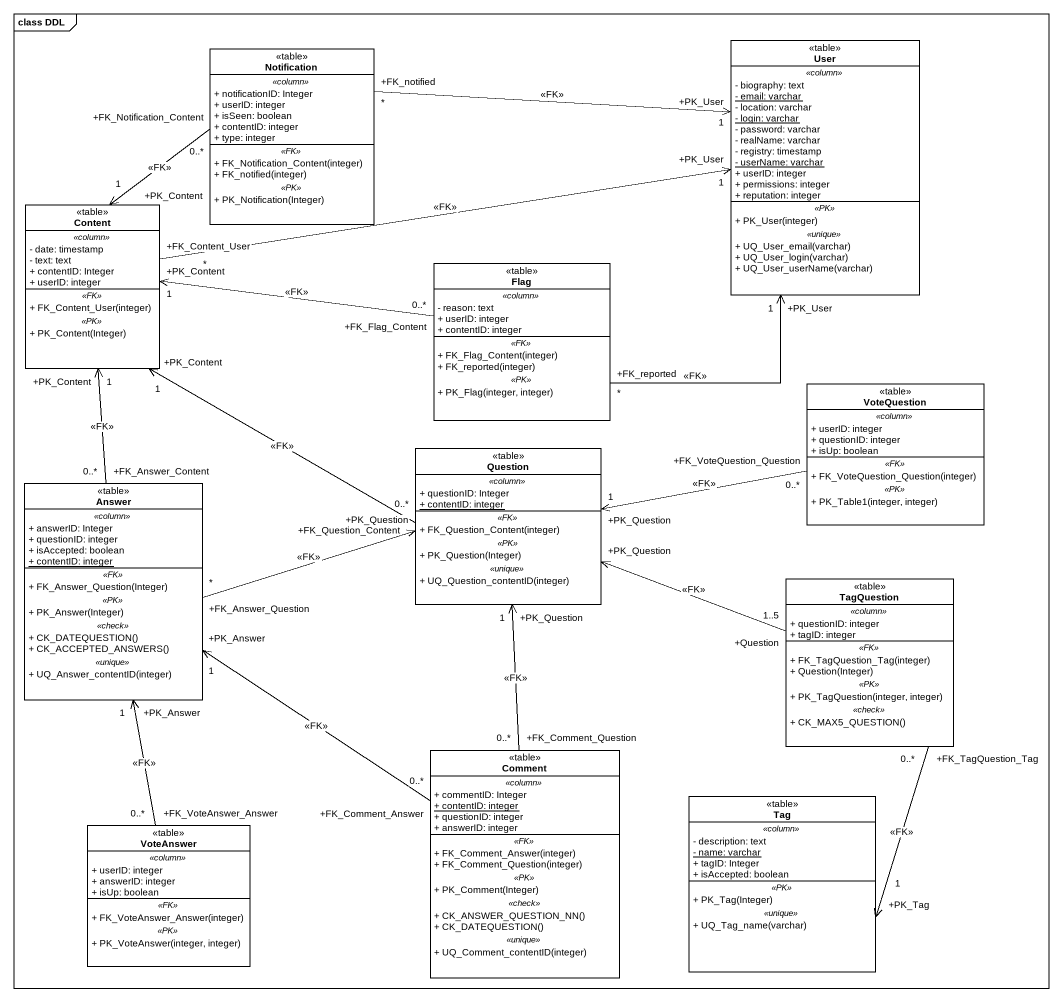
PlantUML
@startuml
mainframe class DDL
hide circle
hide empty members
skinparam classAttributeIconSize 0
class Notification <<table>> {
  .. <<column>> ..
  + notificationID: Integer
  + userID: integer
  + isSeen: boolean
  + contentID: integer
  + type: integer
  .. <<FK>> ..
  + FK_Notification_Content(integer)
  + FK_notified(integer)
  .. <<PK>> ..
  + PK_Notification(Integer)
}
class User <<table>> {
  .. <<column>> ..
  - biography: text
  {static} - email: varchar
  - location: varchar
  {static} - login: varchar
  - password: varchar
  - realName: varchar
  - registry: timestamp
  {static} - userName: varchar
  + userID: integer
  + permissions: integer
  + reputation: integer
  .. <<PK>> ..
  + PK_User(integer)
  .. <<unique>> ..
  + UQ_User_email(varchar)
  + UQ_User_login(varchar)
  + UQ_User_userName(varchar)
}
class Content <<table>> {
  .. <<column>> ..
  - date: timestamp
  - text: text
  + contentID: Integer
  + userID: integer
  .. <<FK>> ..
  + FK_Content_User(integer)
  .. <<PK>> ..
  + PK_Content(Integer)
}
class Flag <<table>> {
  .. <<column>> ..
  - reason: text
  + userID: integer
  + contentID: integer
  .. <<FK>> ..
  + FK_Flag_Content(integer)
  + FK_reported(integer)
  .. <<PK>> ..
  + PK_Flag(integer, integer)
}
class VoteQuestion <<table>> {
  .. <<column>> ..
  + userID: integer
  + questionID: integer
  + isUp: boolean
  .. <<FK>> ..
  + FK_VoteQuestion_Question(integer)
  .. <<PK>> ..
  + PK_Table1(integer, integer)
}
class Question <<table>> {
  .. <<column>> ..
  + questionID: Integer
  {static} + contentID: integer
  .. <<FK>> ..
  + FK_Question_Content(integer)
  .. <<PK>> ..
  + PK_Question(Integer)
  .. <<unique>> ..
  + UQ_Question_contentID(integer)
}
class Answer <<table>> {
  .. <<column>> ..
  + answerID: Integer
  + questionID: integer
  + isAccepted: boolean
  {static} + contentID: integer
  .. <<FK>> ..
  + FK_Answer_Question(Integer)
  .. <<PK>> ..
  + PK_Answer(Integer)
  .. <<check>> ..
  + CK_DATEQUESTION()
  + CK_ACCEPTED_ANSWERS()
  .. <<unique>> ..
  + UQ_Answer_contentID(integer)
}
class TagQuestion <<table>> {
  .. <<column>> ..
  + questionID: integer
  + tagID: integer
  .. <<FK>> ..
  + FK_TagQuestion_Tag(integer)
  + Question(Integer)
  .. <<PK>> ..
  + PK_TagQuestion(integer, integer)
  .. <<check>> ..
  + CK_MAX5_QUESTION()
}
class Comment <<table>> {
  .. <<column>> ..
  + commentID: Integer
  {static} + contentID: integer
  + questionID: integer
  + answerID: integer
  .. <<FK>> ..
  + FK_Comment_Answer(integer)
  + FK_Comment_Question(integer)
  .. <<PK>> ..
  + PK_Comment(Integer)
  .. <<check>> ..
  + CK_ANSWER_QUESTION_NN()
  + CK_DATEQUESTION()
  .. <<unique>> ..
  + UQ_Comment_contentID(integer)
}
class Tag <<table>> {
  .. <<column>> ..
  - description: text
  {static} - name: varchar
  + tagID: Integer
  + isAccepted: boolean
  .. <<PK>> ..
  + PK_Tag(Integer)
  .. <<unique>> ..
  + UQ_Tag_name(varchar)
}
class VoteAnswer <<table>> {
  .. <<column>> ..
  + userID: integer
  + answerID: integer
  + isUp: boolean
  .. <<FK>> ..
  + FK_VoteAnswer_Answer(integer)
  .. <<PK>> ..
  + PK_VoteAnswer(integer, integer)
}
Notification "+FK_notified\n*" -right-> "+PK_User\n1" User : <<FK>>
Notification "+FK_Notification_Content\n0..*" --> "+PK_Content\n1" Content : <<FK>>
Content "+FK_Content_User\n*" -right-> "+PK_User\n1" User : <<FK>>
Flag "+FK_reported\n*" -right-> "+PK_User\n1" User : <<FK>>
Flag "+FK_Flag_Content\n0..*" -left-> "+PK_Content\n1" Content : <<FK>>
VoteQuestion "+FK_VoteQuestion_Question\n0..*" -left-> "+PK_Question\n1" Question : <<FK>>
Question "+FK_Question_Content\n0..*" -left-> "+PK_Content\n1" Content : <<FK>>
Answer "+FK_Answer_Content\n0..*" -up-> "+PK_Content\n1" Content : <<FK>>
Answer "+FK_Answer_Question\n*" -right-> "+PK_Question" Question : <<FK>>
TagQuestion "+Question\n1..5" -left-> "+PK_Question" Question : <<FK>>
TagQuestion "+FK_TagQuestion_Tag\n0..*" --> "+PK_Tag\n1" Tag : <<FK>>
Comment "+FK_Comment_Question\n0..*" -up-> "+PK_Question\n1" Question : <<FK>>
Comment "+FK_Comment_Answer\n0..*" -up-> "+PK_Answer\n1" Answer : <<FK>>
VoteAnswer "+FK_VoteAnswer_Answer\n0..*" -up-> "+PK_Answer\n1" Answer : <<FK>>
@enduml
